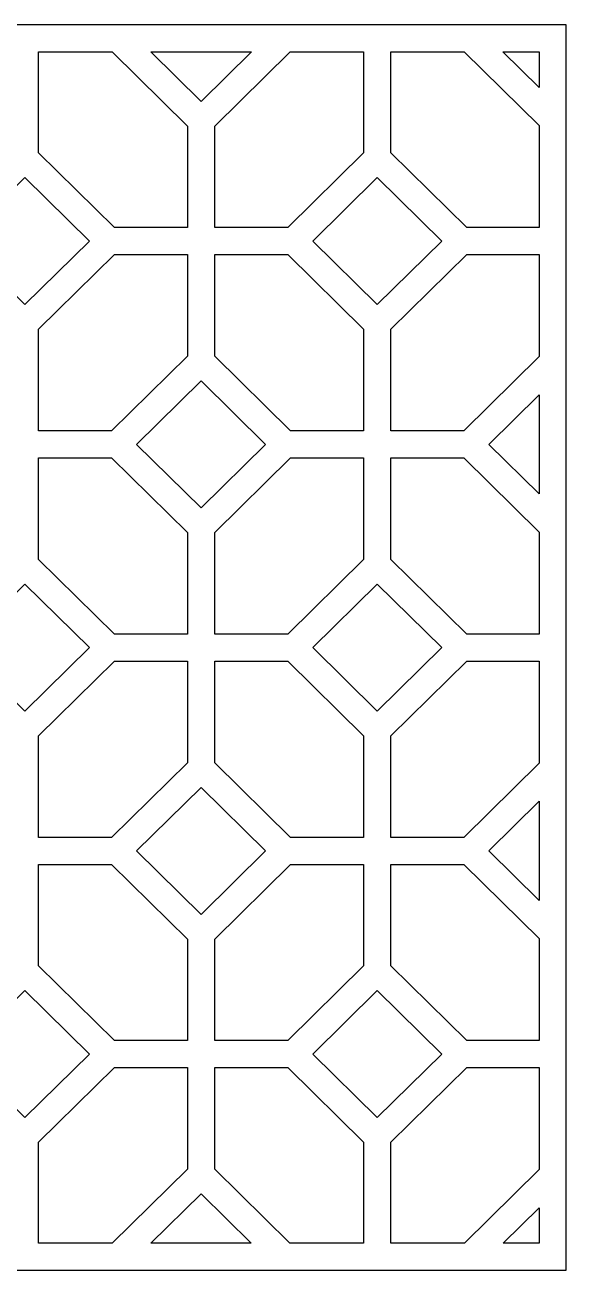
# Model space of a CAD drawing. Header units: centimetres. Extents: x 2 to 12.7, y -9.5 to -0.2.
# Drawn here: x 8.65 to 12.68, y -9.5 to -0.21 of the extents above; entities that cross this region are included whole.
import ezdxf

# ---------------------------------------------------------------- set-up
doc = ezdxf.new("R2010")
doc.units = ezdxf.units.CM
doc.header["$MEASUREMENT"] = 0
doc.layers.add('layer 1', color=7, linetype='Continuous')

msp = doc.modelspace()

# ---------------------------------------------------------------- linework, layer by layer
at = {"layer": 'layer 1', "color": 250}
msp.add_open_spline([(1.99311, -0.21162), (1.99311, -0.21162), (12.68478, -0.21162), (12.68478, -0.21162), (12.68478, -0.21162), (12.68478, -0.21162), (12.68478, -9.5), (12.68478, -9.5), (12.68478, -9.5), (12.68478, -9.5), (1.99311, -9.5), (1.99311, -9.5), (1.99311, -9.5), (1.99311, -9.5), (1.99311, -0.21162), (1.99311, -0.21162)], degree=3, knots=[0, 0, 0, 0, 0.2, 0.2, 0.2, 0.2, 0.4, 0.4, 0.4, 0.4, 0.6, 0.6, 0.6, 0.6, 1, 1, 1, 1], dxfattribs=at)
at = {"layer": 'layer 1', "color": 7}
for points, knots in [([(8.75295, -0.4121), (8.75295, -0.4121), (8.75295, -1.16683), (8.75295, -1.16683), (8.75295, -1.16683), (8.75295, -1.16683), (9.31808, -1.72386), (9.31808, -1.72386), (9.31808, -1.72386), (9.31808, -1.72386), (9.86188, -1.72386), (9.86188, -1.72386), (9.86188, -1.72386), (9.86188, -1.72386), (9.86188, -0.96579), (9.86188, -0.96579), (9.86188, -0.96579), (9.86188, -0.96579), (9.30013, -0.4121), (9.30013, -0.4121), (9.30013, -0.4121), (9.30013, -0.4121), (8.75295, -0.4121), (8.75295, -0.4121)], [0, 0, 0, 0, 0.1428571, 0.1428571, 0.1428571, 0.1428571, 0.2857143, 0.2857143, 0.2857143, 0.2857143, 0.4285714, 0.4285714, 0.4285714, 0.4285714, 0.5714286, 0.5714286, 0.5714286, 0.5714286, 0.7142857, 0.7142857, 0.7142857, 0.7142857, 1, 1, 1, 1]), ([(9.58853, -0.4121), (9.58853, -0.4121), (9.96386, -0.78204), (9.96386, -0.78204), (9.96386, -0.78204), (9.96386, -0.78204), (10.33918, -0.4121), (10.33918, -0.4121), (10.33918, -0.4121), (10.33918, -0.4121), (9.58853, -0.4121), (9.58853, -0.4121)], [0, 0, 0, 0, 0.25, 0.25, 0.25, 0.25, 0.5, 0.5, 0.5, 0.5, 1, 1, 1, 1]), ([(10.62758, -0.4121), (10.62758, -0.4121), (10.06583, -0.96579), (10.06583, -0.96579), (10.06583, -0.96579), (10.06583, -0.96579), (10.06583, -1.72386), (10.06583, -1.72386), (10.06583, -1.72386), (10.06583, -1.72386), (10.60964, -1.72386), (10.60964, -1.72386), (10.60964, -1.72386), (10.60964, -1.72386), (11.17476, -1.16683), (11.17476, -1.16683), (11.17476, -1.16683), (11.17476, -1.16683), (11.17476, -0.4121), (11.17476, -0.4121), (11.17476, -0.4121), (11.17476, -0.4121), (10.62758, -0.4121), (10.62758, -0.4121)], [0, 0, 0, 0, 0.1428571, 0.1428571, 0.1428571, 0.1428571, 0.2857143, 0.2857143, 0.2857143, 0.2857143, 0.4285714, 0.4285714, 0.4285714, 0.4285714, 0.5714286, 0.5714286, 0.5714286, 0.5714286, 0.7142857, 0.7142857, 0.7142857, 0.7142857, 1, 1, 1, 1]), ([(11.37872, -0.4121), (11.37872, -0.4121), (11.37872, -1.16683), (11.37872, -1.16683), (11.37872, -1.16683), (11.37872, -1.16683), (11.94386, -1.72386), (11.94386, -1.72386), (11.94386, -1.72386), (11.94386, -1.72386), (12.48431, -1.72386), (12.48431, -1.72386), (12.48431, -1.72386), (12.48431, -1.72386), (12.48431, -0.96251), (12.48431, -0.96251), (12.48431, -0.96251), (12.48431, -0.96251), (11.9259, -0.4121), (11.9259, -0.4121), (11.9259, -0.4121), (11.9259, -0.4121), (11.37872, -0.4121), (11.37872, -0.4121)], [0, 0, 0, 0, 0.1428571, 0.1428571, 0.1428571, 0.1428571, 0.2857143, 0.2857143, 0.2857143, 0.2857143, 0.4285714, 0.4285714, 0.4285714, 0.4285714, 0.5714286, 0.5714286, 0.5714286, 0.5714286, 0.7142857, 0.7142857, 0.7142857, 0.7142857, 1, 1, 1, 1]), ([(12.21431, -0.4121), (12.21431, -0.4121), (12.48431, -0.67822), (12.48431, -0.67822), (12.48431, -0.67822), (12.48431, -0.67822), (12.48431, -0.4121), (12.48431, -0.4121), (12.48431, -0.4121), (12.48431, -0.4121), (12.21431, -0.4121), (12.21431, -0.4121)], [0, 0, 0, 0, 0.25, 0.25, 0.25, 0.25, 0.5, 0.5, 0.5, 0.5, 1, 1, 1, 1]), ([(8.17033, -1.82436), (8.17033, -1.82436), (8.65097, -1.35058), (8.65097, -1.35058), (8.65097, -1.35058), (8.65097, -1.35058), (9.13166, -1.82436), (9.13166, -1.82436), (9.13166, -1.82436), (9.13166, -1.82436), (8.65097, -2.29818), (8.65097, -2.29818), (8.65097, -2.29818), (8.65097, -2.29818), (8.17033, -1.82436), (8.17033, -1.82436)], [0, 0, 0, 0, 0.2, 0.2, 0.2, 0.2, 0.4, 0.4, 0.4, 0.4, 0.6, 0.6, 0.6, 0.6, 1, 1, 1, 1]), ([(10.79607, -1.82436), (10.79607, -1.82436), (11.27674, -1.35058), (11.27674, -1.35058), (11.27674, -1.35058), (11.27674, -1.35058), (11.75742, -1.82436), (11.75742, -1.82436), (11.75742, -1.82436), (11.75742, -1.82436), (11.27674, -2.29818), (11.27674, -2.29818), (11.27674, -2.29818), (11.27674, -2.29818), (10.79607, -1.82436), (10.79607, -1.82436)], [0, 0, 0, 0, 0.2, 0.2, 0.2, 0.2, 0.4, 0.4, 0.4, 0.4, 0.6, 0.6, 0.6, 0.6, 1, 1, 1, 1]), ([(9.86188, -2.68293), (9.86188, -2.68293), (9.86188, -1.9249), (9.86188, -1.9249), (9.86188, -1.9249), (9.86188, -1.9249), (9.31808, -1.9249), (9.31808, -1.9249), (9.31808, -1.9249), (9.31808, -1.9249), (8.75295, -2.48193), (8.75295, -2.48193), (8.75295, -2.48193), (8.75295, -2.48193), (8.75295, -3.24), (8.75295, -3.24), (8.75295, -3.24), (8.75295, -3.24), (9.29679, -3.24), (9.29679, -3.24), (9.29679, -3.24), (9.29679, -3.24), (9.86188, -2.68293), (9.86188, -2.68293)], [0, 0, 0, 0, 0.1428571, 0.1428571, 0.1428571, 0.1428571, 0.2857143, 0.2857143, 0.2857143, 0.2857143, 0.4285714, 0.4285714, 0.4285714, 0.4285714, 0.5714286, 0.5714286, 0.5714286, 0.5714286, 0.7142857, 0.7142857, 0.7142857, 0.7142857, 1, 1, 1, 1]), ([(10.06583, -1.9249), (10.06583, -1.9249), (10.06583, -2.68293), (10.06583, -2.68293), (10.06583, -2.68293), (10.06583, -2.68293), (10.63097, -3.24), (10.63097, -3.24), (10.63097, -3.24), (10.63097, -3.24), (11.17476, -3.24), (11.17476, -3.24), (11.17476, -3.24), (11.17476, -3.24), (11.17476, -2.48193), (11.17476, -2.48193), (11.17476, -2.48193), (11.17476, -2.48193), (10.60964, -1.9249), (10.60964, -1.9249), (10.60964, -1.9249), (10.60964, -1.9249), (10.06583, -1.9249), (10.06583, -1.9249)], [0, 0, 0, 0, 0.1428571, 0.1428571, 0.1428571, 0.1428571, 0.2857143, 0.2857143, 0.2857143, 0.2857143, 0.4285714, 0.4285714, 0.4285714, 0.4285714, 0.5714286, 0.5714286, 0.5714286, 0.5714286, 0.7142857, 0.7142857, 0.7142857, 0.7142857, 1, 1, 1, 1]), ([(12.48431, -1.9249), (12.48431, -1.9249), (11.94386, -1.9249), (11.94386, -1.9249), (11.94386, -1.9249), (11.94386, -1.9249), (11.37872, -2.48193), (11.37872, -2.48193), (11.37872, -2.48193), (11.37872, -2.48193), (11.37872, -3.24), (11.37872, -3.24), (11.37872, -3.24), (11.37872, -3.24), (11.92252, -3.24), (11.92252, -3.24), (11.92252, -3.24), (11.92252, -3.24), (12.48431, -2.68623), (12.48431, -2.68623), (12.48431, -2.68623), (12.48431, -2.68623), (12.48431, -1.9249), (12.48431, -1.9249)], [0, 0, 0, 0, 0.1428571, 0.1428571, 0.1428571, 0.1428571, 0.2857143, 0.2857143, 0.2857143, 0.2857143, 0.4285714, 0.4285714, 0.4285714, 0.4285714, 0.5714286, 0.5714286, 0.5714286, 0.5714286, 0.7142857, 0.7142857, 0.7142857, 0.7142857, 1, 1, 1, 1]), ([(9.48317, -3.3405), (9.48317, -3.3405), (9.96386, -2.86672), (9.96386, -2.86672), (9.96386, -2.86672), (9.96386, -2.86672), (10.44454, -3.3405), (10.44454, -3.3405), (10.44454, -3.3405), (10.44454, -3.3405), (9.96386, -3.81429), (9.96386, -3.81429), (9.96386, -3.81429), (9.96386, -3.81429), (9.48317, -3.3405), (9.48317, -3.3405)], [0, 0, 0, 0, 0.2, 0.2, 0.2, 0.2, 0.4, 0.4, 0.4, 0.4, 0.6, 0.6, 0.6, 0.6, 1, 1, 1, 1]), ([(12.48431, -2.97053), (12.48431, -2.97053), (12.10895, -3.3405), (12.10895, -3.3405), (12.10895, -3.3405), (12.10895, -3.3405), (12.48431, -3.7105), (12.48431, -3.7105), (12.48431, -3.7105), (12.48431, -3.7105), (12.48431, -2.97053), (12.48431, -2.97053)], [0, 0, 0, 0, 0.25, 0.25, 0.25, 0.25, 0.5, 0.5, 0.5, 0.5, 1, 1, 1, 1]), ([(9.86188, -4.75614), (9.86188, -4.75614), (9.86188, -3.99807), (9.86188, -3.99807), (9.86188, -3.99807), (9.86188, -3.99807), (9.29679, -3.441), (9.29679, -3.441), (9.29679, -3.441), (9.29679, -3.441), (8.75295, -3.441), (8.75295, -3.441), (8.75295, -3.441), (8.75295, -3.441), (8.75295, -4.19907), (8.75295, -4.19907), (8.75295, -4.19907), (8.75295, -4.19907), (9.31808, -4.75614), (9.31808, -4.75614), (9.31808, -4.75614), (9.31808, -4.75614), (9.86188, -4.75614), (9.86188, -4.75614)], [0, 0, 0, 0, 0.1428571, 0.1428571, 0.1428571, 0.1428571, 0.2857143, 0.2857143, 0.2857143, 0.2857143, 0.4285714, 0.4285714, 0.4285714, 0.4285714, 0.5714286, 0.5714286, 0.5714286, 0.5714286, 0.7142857, 0.7142857, 0.7142857, 0.7142857, 1, 1, 1, 1]), ([(10.06583, -3.99807), (10.06583, -3.99807), (10.06583, -4.75614), (10.06583, -4.75614), (10.06583, -4.75614), (10.06583, -4.75614), (10.60964, -4.75614), (10.60964, -4.75614), (10.60964, -4.75614), (10.60964, -4.75614), (11.17476, -4.19907), (11.17476, -4.19907), (11.17476, -4.19907), (11.17476, -4.19907), (11.17476, -3.441), (11.17476, -3.441), (11.17476, -3.441), (11.17476, -3.441), (10.63097, -3.441), (10.63097, -3.441), (10.63097, -3.441), (10.63097, -3.441), (10.06583, -3.99807), (10.06583, -3.99807)], [0, 0, 0, 0, 0.1428571, 0.1428571, 0.1428571, 0.1428571, 0.2857143, 0.2857143, 0.2857143, 0.2857143, 0.4285714, 0.4285714, 0.4285714, 0.4285714, 0.5714286, 0.5714286, 0.5714286, 0.5714286, 0.7142857, 0.7142857, 0.7142857, 0.7142857, 1, 1, 1, 1]), ([(12.48431, -3.99475), (12.48431, -3.99475), (11.92252, -3.441), (11.92252, -3.441), (11.92252, -3.441), (11.92252, -3.441), (11.37872, -3.441), (11.37872, -3.441), (11.37872, -3.441), (11.37872, -3.441), (11.37872, -4.19907), (11.37872, -4.19907), (11.37872, -4.19907), (11.37872, -4.19907), (11.94386, -4.75614), (11.94386, -4.75614), (11.94386, -4.75614), (11.94386, -4.75614), (12.48431, -4.75614), (12.48431, -4.75614), (12.48431, -4.75614), (12.48431, -4.75614), (12.48431, -3.99475), (12.48431, -3.99475)], [0, 0, 0, 0, 0.1428571, 0.1428571, 0.1428571, 0.1428571, 0.2857143, 0.2857143, 0.2857143, 0.2857143, 0.4285714, 0.4285714, 0.4285714, 0.4285714, 0.5714286, 0.5714286, 0.5714286, 0.5714286, 0.7142857, 0.7142857, 0.7142857, 0.7142857, 1, 1, 1, 1]), ([(8.17033, -4.85664), (8.17033, -4.85664), (8.65097, -4.38286), (8.65097, -4.38286), (8.65097, -4.38286), (8.65097, -4.38286), (9.13166, -4.85664), (9.13166, -4.85664), (9.13166, -4.85664), (9.13166, -4.85664), (8.65097, -5.33042), (8.65097, -5.33042), (8.65097, -5.33042), (8.65097, -5.33042), (8.17033, -4.85664), (8.17033, -4.85664)], [0, 0, 0, 0, 0.2, 0.2, 0.2, 0.2, 0.4, 0.4, 0.4, 0.4, 0.6, 0.6, 0.6, 0.6, 1, 1, 1, 1]), ([(10.79607, -4.85664), (10.79607, -4.85664), (11.27674, -4.38286), (11.27674, -4.38286), (11.27674, -4.38286), (11.27674, -4.38286), (11.75742, -4.85664), (11.75742, -4.85664), (11.75742, -4.85664), (11.75742, -4.85664), (11.27674, -5.33042), (11.27674, -5.33042), (11.27674, -5.33042), (11.27674, -5.33042), (10.79607, -4.85664), (10.79607, -4.85664)], [0, 0, 0, 0, 0.2, 0.2, 0.2, 0.2, 0.4, 0.4, 0.4, 0.4, 0.6, 0.6, 0.6, 0.6, 1, 1, 1, 1]), ([(9.86188, -5.71521), (9.86188, -5.71521), (9.86188, -4.95714), (9.86188, -4.95714), (9.86188, -4.95714), (9.86188, -4.95714), (9.31808, -4.95714), (9.31808, -4.95714), (9.31808, -4.95714), (9.31808, -4.95714), (8.75295, -5.51421), (8.75295, -5.51421), (8.75295, -5.51421), (8.75295, -5.51421), (8.75295, -6.27224), (8.75295, -6.27224), (8.75295, -6.27224), (8.75295, -6.27224), (9.29679, -6.27224), (9.29679, -6.27224), (9.29679, -6.27224), (9.29679, -6.27224), (9.86188, -5.71521), (9.86188, -5.71521)], [0, 0, 0, 0, 0.1428571, 0.1428571, 0.1428571, 0.1428571, 0.2857143, 0.2857143, 0.2857143, 0.2857143, 0.4285714, 0.4285714, 0.4285714, 0.4285714, 0.5714286, 0.5714286, 0.5714286, 0.5714286, 0.7142857, 0.7142857, 0.7142857, 0.7142857, 1, 1, 1, 1]), ([(10.06583, -4.95714), (10.06583, -4.95714), (10.06583, -5.71521), (10.06583, -5.71521), (10.06583, -5.71521), (10.06583, -5.71521), (10.63097, -6.27224), (10.63097, -6.27224), (10.63097, -6.27224), (10.63097, -6.27224), (11.17476, -6.27224), (11.17476, -6.27224), (11.17476, -6.27224), (11.17476, -6.27224), (11.17476, -5.51421), (11.17476, -5.51421), (11.17476, -5.51421), (11.17476, -5.51421), (10.60964, -4.95714), (10.60964, -4.95714), (10.60964, -4.95714), (10.60964, -4.95714), (10.06583, -4.95714), (10.06583, -4.95714)], [0, 0, 0, 0, 0.1428571, 0.1428571, 0.1428571, 0.1428571, 0.2857143, 0.2857143, 0.2857143, 0.2857143, 0.4285714, 0.4285714, 0.4285714, 0.4285714, 0.5714286, 0.5714286, 0.5714286, 0.5714286, 0.7142857, 0.7142857, 0.7142857, 0.7142857, 1, 1, 1, 1]), ([(12.48431, -4.95714), (12.48431, -4.95714), (11.94386, -4.95714), (11.94386, -4.95714), (11.94386, -4.95714), (11.94386, -4.95714), (11.37872, -5.51421), (11.37872, -5.51421), (11.37872, -5.51421), (11.37872, -5.51421), (11.37872, -6.27224), (11.37872, -6.27224), (11.37872, -6.27224), (11.37872, -6.27224), (11.92252, -6.27224), (11.92252, -6.27224), (11.92252, -6.27224), (11.92252, -6.27224), (12.48431, -5.71849), (12.48431, -5.71849), (12.48431, -5.71849), (12.48431, -5.71849), (12.48431, -4.95714), (12.48431, -4.95714)], [0, 0, 0, 0, 0.1428571, 0.1428571, 0.1428571, 0.1428571, 0.2857143, 0.2857143, 0.2857143, 0.2857143, 0.4285714, 0.4285714, 0.4285714, 0.4285714, 0.5714286, 0.5714286, 0.5714286, 0.5714286, 0.7142857, 0.7142857, 0.7142857, 0.7142857, 1, 1, 1, 1]), ([(9.48317, -6.37275), (9.48317, -6.37275), (9.96386, -5.89897), (9.96386, -5.89897), (9.96386, -5.89897), (9.96386, -5.89897), (10.44454, -6.37275), (10.44454, -6.37275), (10.44454, -6.37275), (10.44454, -6.37275), (9.96386, -6.84656), (9.96386, -6.84656), (9.96386, -6.84656), (9.96386, -6.84656), (9.48317, -6.37275), (9.48317, -6.37275)], [0, 0, 0, 0, 0.2, 0.2, 0.2, 0.2, 0.4, 0.4, 0.4, 0.4, 0.6, 0.6, 0.6, 0.6, 1, 1, 1, 1]), ([(12.48431, -6.00277), (12.48431, -6.00277), (12.10895, -6.37275), (12.10895, -6.37275), (12.10895, -6.37275), (12.10895, -6.37275), (12.48431, -6.74275), (12.48431, -6.74275), (12.48431, -6.74275), (12.48431, -6.74275), (12.48431, -6.00277), (12.48431, -6.00277)], [0, 0, 0, 0, 0.25, 0.25, 0.25, 0.25, 0.5, 0.5, 0.5, 0.5, 1, 1, 1, 1]), ([(9.86188, -7.78839), (9.86188, -7.78839), (9.86188, -7.03031), (9.86188, -7.03031), (9.86188, -7.03031), (9.86188, -7.03031), (9.29679, -6.47328), (9.29679, -6.47328), (9.29679, -6.47328), (9.29679, -6.47328), (8.75295, -6.47328), (8.75295, -6.47328), (8.75295, -6.47328), (8.75295, -6.47328), (8.75295, -7.23132), (8.75295, -7.23132), (8.75295, -7.23132), (8.75295, -7.23132), (9.31808, -7.78839), (9.31808, -7.78839), (9.31808, -7.78839), (9.31808, -7.78839), (9.86188, -7.78839), (9.86188, -7.78839)], [0, 0, 0, 0, 0.1428571, 0.1428571, 0.1428571, 0.1428571, 0.2857143, 0.2857143, 0.2857143, 0.2857143, 0.4285714, 0.4285714, 0.4285714, 0.4285714, 0.5714286, 0.5714286, 0.5714286, 0.5714286, 0.7142857, 0.7142857, 0.7142857, 0.7142857, 1, 1, 1, 1]), ([(10.06583, -7.03031), (10.06583, -7.03031), (10.06583, -7.78839), (10.06583, -7.78839), (10.06583, -7.78839), (10.06583, -7.78839), (10.60964, -7.78839), (10.60964, -7.78839), (10.60964, -7.78839), (10.60964, -7.78839), (11.17476, -7.23132), (11.17476, -7.23132), (11.17476, -7.23132), (11.17476, -7.23132), (11.17476, -6.47328), (11.17476, -6.47328), (11.17476, -6.47328), (11.17476, -6.47328), (10.63097, -6.47328), (10.63097, -6.47328), (10.63097, -6.47328), (10.63097, -6.47328), (10.06583, -7.03031), (10.06583, -7.03031)], [0, 0, 0, 0, 0.1428571, 0.1428571, 0.1428571, 0.1428571, 0.2857143, 0.2857143, 0.2857143, 0.2857143, 0.4285714, 0.4285714, 0.4285714, 0.4285714, 0.5714286, 0.5714286, 0.5714286, 0.5714286, 0.7142857, 0.7142857, 0.7142857, 0.7142857, 1, 1, 1, 1]), ([(12.48431, -7.02704), (12.48431, -7.02704), (11.92252, -6.47328), (11.92252, -6.47328), (11.92252, -6.47328), (11.92252, -6.47328), (11.37872, -6.47328), (11.37872, -6.47328), (11.37872, -6.47328), (11.37872, -6.47328), (11.37872, -7.23132), (11.37872, -7.23132), (11.37872, -7.23132), (11.37872, -7.23132), (11.94386, -7.78839), (11.94386, -7.78839), (11.94386, -7.78839), (11.94386, -7.78839), (12.48431, -7.78839), (12.48431, -7.78839), (12.48431, -7.78839), (12.48431, -7.78839), (12.48431, -7.02704), (12.48431, -7.02704)], [0, 0, 0, 0, 0.1428571, 0.1428571, 0.1428571, 0.1428571, 0.2857143, 0.2857143, 0.2857143, 0.2857143, 0.4285714, 0.4285714, 0.4285714, 0.4285714, 0.5714286, 0.5714286, 0.5714286, 0.5714286, 0.7142857, 0.7142857, 0.7142857, 0.7142857, 1, 1, 1, 1]), ([(8.17033, -7.88888), (8.17033, -7.88888), (8.65097, -7.41511), (8.65097, -7.41511), (8.65097, -7.41511), (8.65097, -7.41511), (9.13166, -7.88888), (9.13166, -7.88888), (9.13166, -7.88888), (9.13166, -7.88888), (8.65097, -8.36267), (8.65097, -8.36267), (8.65097, -8.36267), (8.65097, -8.36267), (8.17033, -7.88888), (8.17033, -7.88888)], [0, 0, 0, 0, 0.2, 0.2, 0.2, 0.2, 0.4, 0.4, 0.4, 0.4, 0.6, 0.6, 0.6, 0.6, 1, 1, 1, 1]), ([(10.79607, -7.88888), (10.79607, -7.88888), (11.27674, -7.41511), (11.27674, -7.41511), (11.27674, -7.41511), (11.27674, -7.41511), (11.75742, -7.88888), (11.75742, -7.88888), (11.75742, -7.88888), (11.75742, -7.88888), (11.27674, -8.36267), (11.27674, -8.36267), (11.27674, -8.36267), (11.27674, -8.36267), (10.79607, -7.88888), (10.79607, -7.88888)], [0, 0, 0, 0, 0.2, 0.2, 0.2, 0.2, 0.4, 0.4, 0.4, 0.4, 0.6, 0.6, 0.6, 0.6, 1, 1, 1, 1]), ([(9.30181, -9.29953), (9.30181, -9.29953), (9.86188, -8.74746), (9.86188, -8.74746), (9.86188, -8.74746), (9.86188, -8.74746), (9.86188, -7.98939), (9.86188, -7.98939), (9.86188, -7.98939), (9.86188, -7.98939), (9.31808, -7.98939), (9.31808, -7.98939), (9.31808, -7.98939), (9.31808, -7.98939), (8.75295, -8.54646), (8.75295, -8.54646), (8.75295, -8.54646), (8.75295, -8.54646), (8.75295, -9.29953), (8.75295, -9.29953), (8.75295, -9.29953), (8.75295, -9.29953), (9.30181, -9.29953), (9.30181, -9.29953)], [0, 0, 0, 0, 0.1428571, 0.1428571, 0.1428571, 0.1428571, 0.2857143, 0.2857143, 0.2857143, 0.2857143, 0.4285714, 0.4285714, 0.4285714, 0.4285714, 0.5714286, 0.5714286, 0.5714286, 0.5714286, 0.7142857, 0.7142857, 0.7142857, 0.7142857, 1, 1, 1, 1]), ([(11.17476, -9.29953), (11.17476, -9.29953), (11.17476, -8.54646), (11.17476, -8.54646), (11.17476, -8.54646), (11.17476, -8.54646), (10.60964, -7.98939), (10.60964, -7.98939), (10.60964, -7.98939), (10.60964, -7.98939), (10.06583, -7.98939), (10.06583, -7.98939), (10.06583, -7.98939), (10.06583, -7.98939), (10.06583, -8.74746), (10.06583, -8.74746), (10.06583, -8.74746), (10.06583, -8.74746), (10.6259, -9.29953), (10.6259, -9.29953), (10.6259, -9.29953), (10.6259, -9.29953), (11.17476, -9.29953), (11.17476, -9.29953)], [0, 0, 0, 0, 0.1428571, 0.1428571, 0.1428571, 0.1428571, 0.2857143, 0.2857143, 0.2857143, 0.2857143, 0.4285714, 0.4285714, 0.4285714, 0.4285714, 0.5714286, 0.5714286, 0.5714286, 0.5714286, 0.7142857, 0.7142857, 0.7142857, 0.7142857, 1, 1, 1, 1]), ([(12.48431, -7.98939), (12.48431, -7.98939), (11.94386, -7.98939), (11.94386, -7.98939), (11.94386, -7.98939), (11.94386, -7.98939), (11.37872, -8.54646), (11.37872, -8.54646), (11.37872, -8.54646), (11.37872, -8.54646), (11.37872, -9.29953), (11.37872, -9.29953), (11.37872, -9.29953), (11.37872, -9.29953), (11.92759, -9.29953), (11.92759, -9.29953), (11.92759, -9.29953), (11.92759, -9.29953), (12.48431, -8.75077), (12.48431, -8.75077), (12.48431, -8.75077), (12.48431, -8.75077), (12.48431, -7.98939), (12.48431, -7.98939)], [0, 0, 0, 0, 0.1428571, 0.1428571, 0.1428571, 0.1428571, 0.2857143, 0.2857143, 0.2857143, 0.2857143, 0.4285714, 0.4285714, 0.4285714, 0.4285714, 0.5714286, 0.5714286, 0.5714286, 0.5714286, 0.7142857, 0.7142857, 0.7142857, 0.7142857, 1, 1, 1, 1]), ([(10.33753, -9.29953), (10.33753, -9.29953), (9.96386, -8.93125), (9.96386, -8.93125), (9.96386, -8.93125), (9.96386, -8.93125), (9.59019, -9.29953), (9.59019, -9.29953), (9.59019, -9.29953), (9.59019, -9.29953), (10.33753, -9.29953), (10.33753, -9.29953)], [0, 0, 0, 0, 0.25, 0.25, 0.25, 0.25, 0.5, 0.5, 0.5, 0.5, 1, 1, 1, 1]), ([(12.48431, -9.03502), (12.48431, -9.03502), (12.21596, -9.29953), (12.21596, -9.29953), (12.21596, -9.29953), (12.21596, -9.29953), (12.48431, -9.29953), (12.48431, -9.29953), (12.48431, -9.29953), (12.48431, -9.29953), (12.48431, -9.03502), (12.48431, -9.03502)], [0, 0, 0, 0, 0.25, 0.25, 0.25, 0.25, 0.5, 0.5, 0.5, 0.5, 1, 1, 1, 1])]:
    msp.add_open_spline(points, degree=3, knots=knots, dxfattribs=at)

doc.saveas('drawing.dxf')
